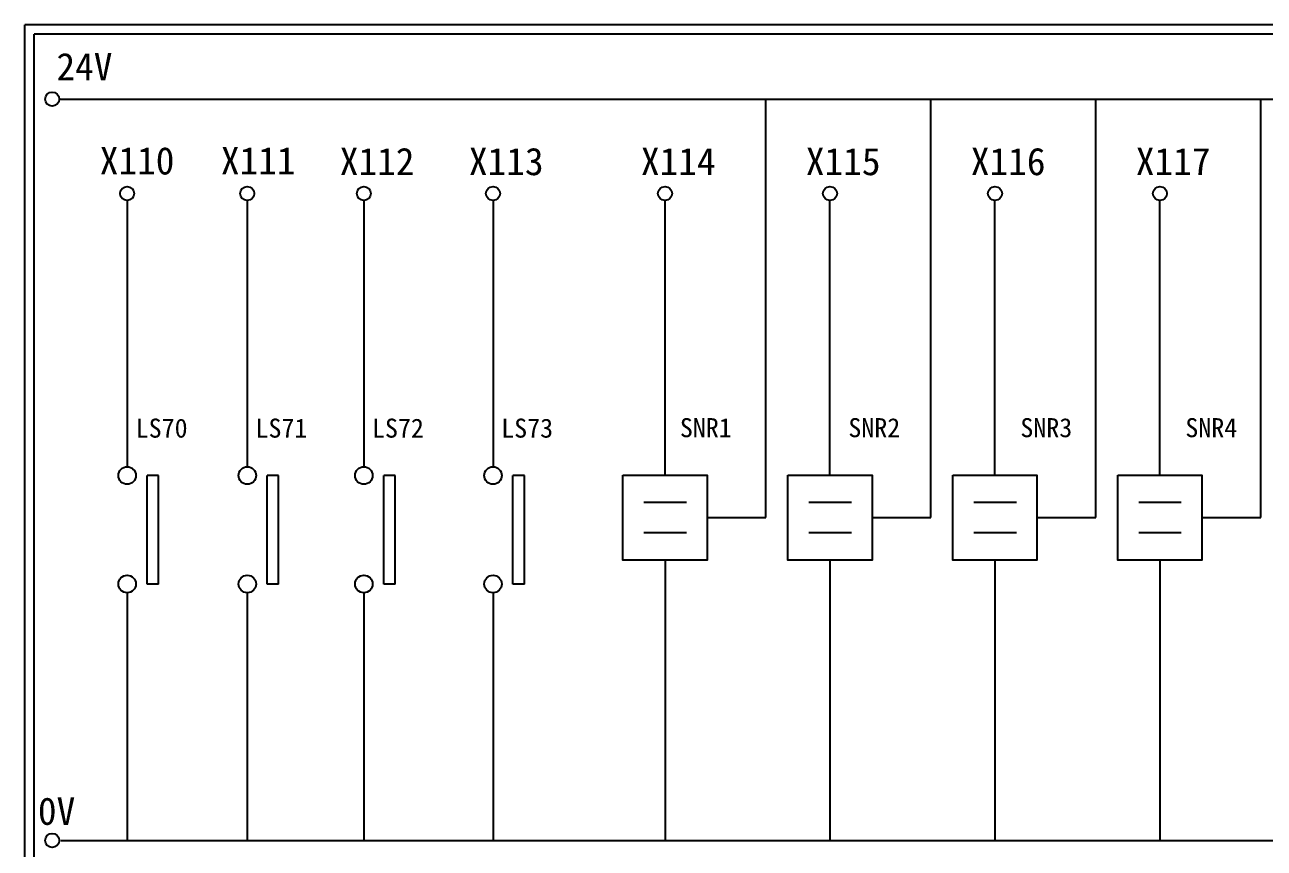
# Model space of a CAD drawing. Extents: x 325 to 612, y 3 to 207.
# Drawn here: x 325.3 to 487.9, y 98.9 to 207 of the extents above; entities that cross this region are included whole.
import ezdxf

# ---------------------------------------------------------------- set-up
doc = ezdxf.new("R2010")
doc.units = 0
doc.layers.get('0').update_dxf_attribs({"linetype": 'CONTINUOUS'})
doc.layers.add('圖框層', color=7, linetype='CONTINUOUS')
doc.layers.add('標尺寸層', color=3, linetype='CONTINUOUS')
doc.styles.add('STSL', font='KAIU.TTF')

msp = doc.modelspace()

# ---------------------------------------------------------------- linework, layer by layer
for p, q in [((422.52, 142.31), (422.52, 197.22)), ((444.16, 142.31), (444.16, 197.22)), ((465.79, 142.31), (465.79, 197.22)), ((487.43, 142.31), (487.43, 197.22)), ((409.29, 147.89), (409.29, 183.91)), ((430.93, 147.89), (430.93, 183.91)), ((452.57, 147.89), (452.57, 183.91)), ((474.21, 147.89), (474.21, 183.91)), ((342.85, 147.83), (341.35, 147.83)), ((358.61, 147.83), (357.11, 147.83)), ((373.9, 147.83), (372.4, 147.83)), ((390.84, 147.83), (389.34, 147.83)), ((414.81, 142.31), (422.52, 142.31)), ((436.44, 142.31), (444.16, 142.31)), ((458.08, 142.31), (465.79, 142.31)), ((479.72, 142.31), (487.43, 142.31)), ((409.29, 136.73), (409.29, 99.96)), ((430.93, 136.73), (430.93, 99.96)), ((452.57, 136.73), (452.57, 99.96)), ((474.21, 136.73), (474.21, 99.96)), ((342.85, 133.6), (341.35, 133.6)), ((358.61, 133.6), (357.11, 133.6)), ((373.9, 133.6), (372.4, 133.6)), ((390.84, 133.6), (389.34, 133.6))]:
    msp.add_line(p, q)
for points in [[(403.78, 147.89), (414.81, 147.89), (414.81, 136.73), (403.78, 136.73)], [(425.42, 147.89), (436.44, 147.89), (436.44, 136.73), (425.42, 136.73)], [(447.06, 147.89), (458.08, 147.89), (458.08, 136.73), (447.06, 136.73)], [(468.69, 147.89), (479.72, 147.89), (479.72, 136.73), (468.69, 136.73)]]:
    msp.add_lwpolyline(points, close=True)
at = {"layer": '圖框層', "color": 7}
for p, q in [((612.32, 206.97), (325.32, 206.97)), ((325.32, 3), (325.32, 206.97)), ((611.07, 205.72), (326.57, 205.72)), ((326.57, 4.25), (326.57, 205.72))]:
    msp.add_line(p, q, dxfattribs=at)
at = {"layer": '標尺寸層', "color": 7}
for p, q in [((329.84, 197.22), (607.44, 197.22)), ((338.74, 183.91), (338.74, 148.99)), ((354.5, 183.91), (354.5, 148.99)), ((369.79, 183.91), (369.79, 148.99)), ((386.73, 183.91), (386.73, 148.99)), ((341.35, 133.6), (341.35, 147.83)), ((342.85, 133.6), (342.85, 147.83)), ((357.11, 133.6), (357.11, 147.83)), ((358.61, 133.6), (358.61, 147.83)), ((372.4, 133.6), (372.4, 147.83)), ((373.9, 133.6), (373.9, 147.83)), ((389.34, 133.6), (389.34, 147.83)), ((390.84, 133.6), (390.84, 147.83)), ((406.53, 144.34), (412.1, 144.34)), ((428.17, 144.34), (433.74, 144.34)), ((449.81, 144.34), (455.38, 144.34)), ((471.45, 144.34), (477.01, 144.34)), ((406.53, 140.37), (412.1, 140.37)), ((428.17, 140.37), (433.74, 140.37)), ((449.81, 140.37), (455.38, 140.37)), ((471.45, 140.37), (477.01, 140.37)), ((338.74, 132.45), (338.74, 99.96)), ((354.5, 132.46), (354.5, 99.96)), ((354.5, 132.45), (354.5, 99.96)), ((369.79, 132.46), (369.79, 99.96)), ((369.79, 132.45), (369.79, 99.96)), ((386.73, 132.46), (386.73, 99.96)), ((386.73, 132.45), (386.73, 99.96)), ((330.05, 99.96), (607.44, 99.96))]:
    msp.add_line(p, q, dxfattribs=at)
for centre, radius in [((328.92, 197.22), 0.92), ((338.74, 184.83), 0.92), ((354.5, 184.83), 0.92), ((369.79, 184.83), 0.92), ((386.73, 184.83), 0.92), ((409.29, 184.83), 0.92), ((430.93, 184.83), 0.92), ((452.57, 184.83), 0.92), ((474.21, 184.83), 0.92), ((338.74, 147.83), 1.15), ((354.5, 147.83), 1.15), ((369.79, 147.83), 1.15), ((386.73, 147.83), 1.15), ((338.74, 133.6), 1.15), ((354.5, 133.6), 1.15), ((369.79, 133.6), 1.15), ((386.73, 133.6), 1.15), ((328.92, 99.96), 0.92)]:
    msp.add_circle(centre, radius, dxfattribs=at)

# ---------------------------------------------------------------- texts
at = {"layer": '圖框層', "color": 4, "style": 'STSL'}
for s, height, p in [('24V', 3.6, (329.47, 199.68)), ('X110', 3.6, (335.15, 187.33)), ('X111', 3.6, (351.04, 187.33)), ('X112', 3.6, (366.63, 187.24)), ('X113', 3.6, (383.57, 187.24)), ('X114', 3.6, (406.13, 187.24)), ('X115', 3.6, (427.76, 187.24)), ('X116', 3.6, (449.4, 187.24)), ('X117', 3.6, (471.04, 187.24)), ('LS70', 2.5, (339.87, 152.8)), ('LS71', 2.5, (355.58, 152.8)), ('LS72', 2.5, (370.86, 152.8)), ('LS73', 2.5, (387.81, 152.8)), ('SNR1', 2.5, (411.24, 152.86)), ('SNR2', 2.5, (433.34, 152.86)), ('SNR3', 2.5, (455.9, 152.86)), ('SNR4', 2.5, (477.54, 152.86)), ('0V', 3.6, (327.04, 102))]:
    msp.add_text(s, height=height, dxfattribs=at).set_placement(p)

doc.saveas('drawing.dxf')
